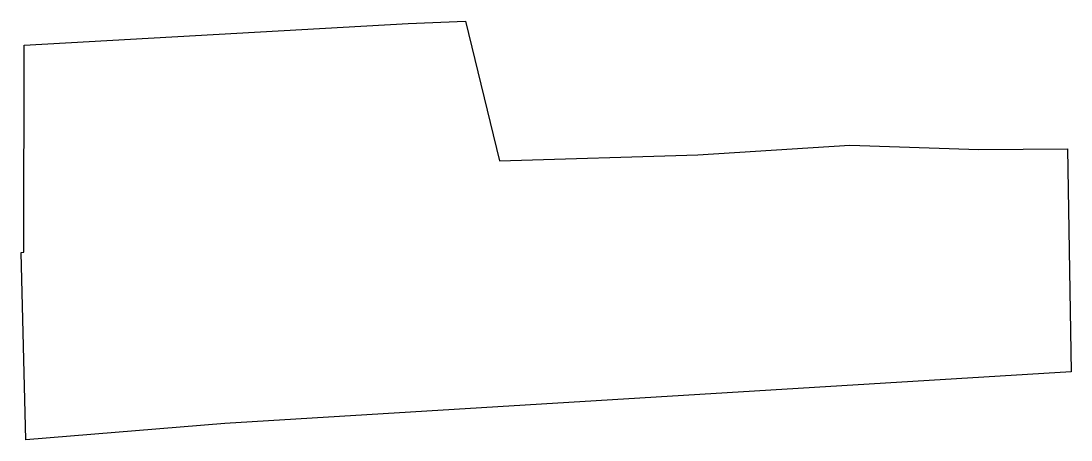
# Model space of a CAD drawing. Header units: millimetres. Extents: x 613787.8 to 613841, y 1320203.3 to 1320224.5.
import ezdxf

# ---------------------------------------------------------------- set-up
doc = ezdxf.new("R2010")
doc.units = ezdxf.units.MM

msp = doc.modelspace()

# ---------------------------------------------------------------- linework, layer by layer
at = {"color": 7, "ltscale": 0.5, "flags": 128}
msp.add_lwpolyline([(613840.87, 1320218.011), (613841.04, 1320206.713), (613798.15, 1320204.093), (613788.055, 1320203.252), (613787.811, 1320212.758), (613787.961, 1320212.762), (613787.967, 1320223.262), (613807.443, 1320224.363), (613810.341, 1320224.482), (613812.074, 1320217.391), (613822.119, 1320217.695), (613829.824, 1320218.183), (613836.37, 1320217.977)], close=True, dxfattribs=at)

doc.saveas('drawing.dxf')
